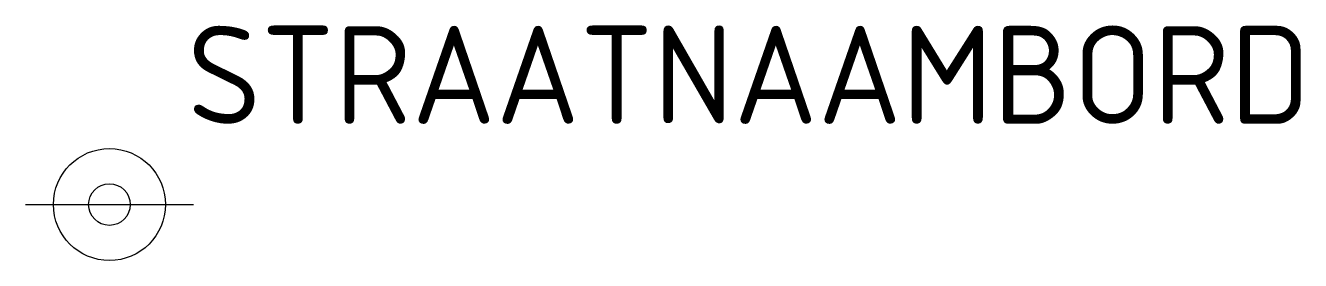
# Model space of a CAD drawing. Extents: x -0.3 to 4.26, y -0.2 to 0.64.
import ezdxf

# ---------------------------------------------------------------- set-up
doc = ezdxf.new("R2010")
doc.units = 0
doc.header["$LTSCALE"] = 0.2
doc.styles.add('NLCS-ISO', font='NLCS-ISO.ttf')

msp = doc.modelspace()

# ---------------------------------------------------------------- linework, layer by layer
msp.add_line((-0.3, 0.0003), (0.3, -0.0003))
for radius in [0.2, 0.0745]:
    msp.add_circle((0, 0), radius)

# ---------------------------------------------------------------- texts
at = {"style": 'NLCS-ISO'}
msp.add_attdef('STRAATNAAMBORD', (0.2782, 0.2889), 'SN1', height=0.35, dxfattribs=at)

doc.saveas('drawing.dxf')
